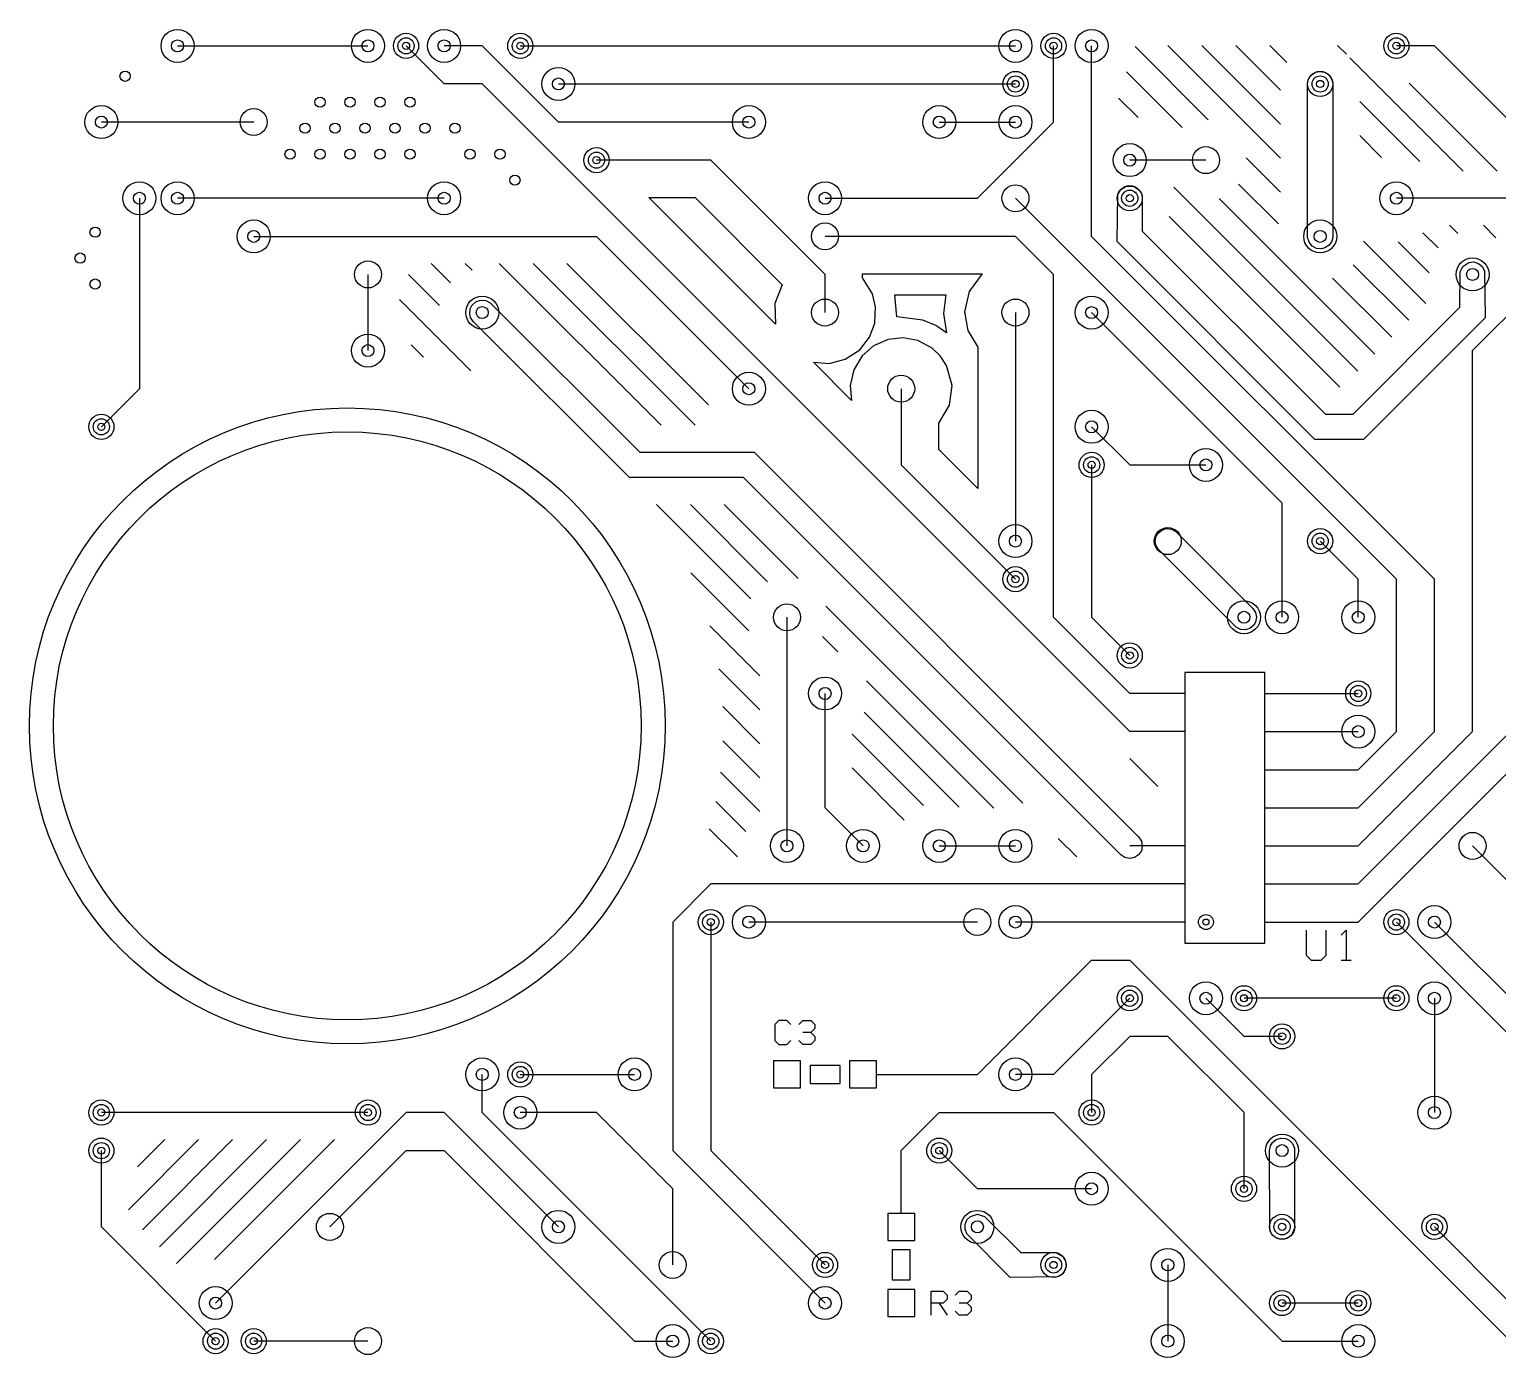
# Model space of a CAD drawing. Extents: x 8 to 285, y 7 to 52.
# Drawn here: x 7.76 to 56.72, y 7.07 to 51.35 of the extents above; entities that cross this region are included whole.
import ezdxf

# ---------------------------------------------------------------- set-up
doc = ezdxf.new("R2010")
doc.units = 0
doc.layers.add('SCORE', color=5, linetype='CONTINUOUS')

msp = doc.modelspace()

# ---------------------------------------------------------------- linework, layer by layer
at = {"layer": 'SCORE'}
for p, q in [((12.7, 50.8), (19.05, 50.8)), ((21.59, 49.53), (20.32, 50.8)), ((22.86, 50.8), (21.59, 50.8)), ((25.4, 48.26), (22.86, 50.8)), ((24.13, 50.8), (40.64, 50.8)), ((41.91, 48.26), (41.91, 50.8)), ((43.18, 44.45), (43.18, 50.8)), ((44.6293, 50.7751), (47.0671, 48.3373)), ((45.7258, 50.81), (49.481, 47.0548)), ((46.8571, 50.81), (49.4805, 48.1866)), ((47.9885, 50.81), (49.4801, 49.3184)), ((49.1199, 50.81), (49.6885, 50.2413)), ((51.3826, 50.81), (51.6735, 50.5191)), ((54.61, 50.8), (53.34, 50.8)), ((58.42, 46.99), (54.61, 50.8)), ((55.88, 40.64), (66.04, 50.8)), ((50.6393, 49.918), (50.8, 49.95)), ((50.8, 49.95), (50.9607, 49.918)), ((51.7891, 50.4035), (55.5726, 46.62)), ((22.86, 49.53), (21.59, 49.53)), ((44.45, 27.94), (22.86, 49.53)), ((25.4, 49.53), (40.64, 49.53)), ((44.3408, 49.9322), (46.1936, 48.0794)), ((50.38, 49.53), (50.412, 49.6907)), ((50.382, 44.4088), (50.38, 49.53)), ((50.412, 49.6907), (50.503, 49.827)), ((50.503, 49.827), (50.6393, 49.918)), ((50.9607, 49.918), (51.0664, 49.8547)), ((51.0664, 49.8547), (51.1704, 49.728)), ((51.1704, 49.728), (51.218, 49.5712)), ((51.218, 49.5712), (51.218, 44.4088)), ((53.7711, 49.5528), (56.704, 46.62)), ((44.0807, 49.061), (44.7295, 48.4121)), ((52.118, 48.9433), (54.1184, 46.9428)), ((15.24, 48.26), (10.16, 48.26)), ((31.75, 48.26), (25.4, 48.26)), ((38.1, 48.26), (40.64, 48.26)), ((39.37, 45.72), (41.91, 48.26)), ((52.118, 47.8119), (52.847, 47.0829)), ((48.3373, 47.0671), (49.4814, 45.923)), ((30.48, 46.99), (26.67, 46.99)), ((34.29, 43.18), (30.48, 46.99)), ((46.99, 46.99), (44.45, 46.99)), ((44.153, 46.017), (44.3281, 46.1219)), ((44.3281, 46.1219), (44.5719, 46.1219)), ((44.5719, 46.1219), (44.747, 46.017)), ((45.9203, 46.09), (52.0568, 39.9535)), ((48.0794, 46.1936), (49.4106, 44.8625)), ((11.43, 45.72), (11.43, 39.37)), ((21.59, 45.72), (12.7, 45.72)), ((28.4178, 45.74), (29.9622, 45.74)), ((32.6352, 41.5226), (28.4178, 45.74)), ((29.9622, 45.74), (32.8655, 42.8368)), ((34.29, 45.72), (39.37, 45.72)), ((53.34, 33.02), (40.64, 45.72)), ((44.03, 44.276), (44.0481, 45.8419)), ((44.0481, 45.8419), (44.153, 46.017)), ((44.747, 46.017), (44.838, 45.8807)), ((44.838, 45.8807), (44.868, 45.7612)), ((44.868, 45.7612), (44.87, 44.624)), ((47.4281, 45.7135), (52.6224, 40.5192)), ((59.69, 45.72), (53.34, 45.72)), ((45.7691, 45.1098), (51.4589, 39.42)), ((44.87, 44.624), (50.974, 38.52)), ((54.2259, 44.5726), (54.7326, 44.0659)), ((55.1099, 44.82), (55.387, 44.5429)), ((56.2412, 44.82), (56.6584, 44.4028)), ((15.24, 44.45), (26.67, 44.45)), ((26.67, 44.45), (31.75, 39.37)), ((40.64, 44.45), (34.29, 44.45)), ((41.91, 43.18), (40.64, 44.45)), ((54.61, 33.02), (43.18, 44.45)), ((50.626, 37.68), (44.03, 44.276)), ((50.4296, 44.252), (50.382, 44.4088)), ((50.5336, 44.1253), (50.4296, 44.252)), ((50.6781, 44.0481), (50.5336, 44.1253)), ((50.9607, 44.062), (50.8412, 44.032)), ((51.097, 44.153), (50.9607, 44.062)), ((51.188, 44.2893), (51.097, 44.153)), ((51.218, 44.4088), (51.188, 44.2893)), ((52.2411, 44.2947), (54.3195, 42.2163)), ((53.3955, 44.2716), (54.4316, 43.2355)), ((50.8412, 44.032), (50.6781, 44.0481)), ((55.5553, 43.4464), (55.7581, 43.5819)), ((55.7581, 43.5819), (55.9212, 43.598)), ((55.9212, 43.598), (56.078, 43.5504)), ((19.05, 43.18), (19.05, 40.64)), ((20.3993, 43.1797), (21.4302, 42.1488)), ((21.1604, 43.55), (21.8056, 42.9048)), ((22.2918, 43.55), (22.5223, 43.3195)), ((23.4232, 43.55), (28.8232, 38.15)), ((24.5545, 43.55), (29.9545, 38.15)), ((25.6859, 43.55), (30.4042, 38.8317)), ((34.29, 41.91), (34.29, 43.18)), ((35.54, 43.0615), (35.5395, 43.2)), ((35.5395, 43.2), (39.5336, 43.2)), ((39.5336, 43.2), (39.0943, 42.6167)), ((41.91, 31.75), (41.91, 43.18)), ((51.8993, 43.5051), (53.7538, 41.6506)), ((55.46, 42.084), (55.4681, 43.2619)), ((55.4681, 43.2619), (55.5553, 43.4464)), ((56.078, 43.5504), (56.2047, 43.4464)), ((56.2047, 43.4464), (56.2819, 43.3019)), ((56.2819, 43.3019), (56.3, 41.736)), ((32.8655, 42.8368), (32.618, 42.2151)), ((35.8703, 42.5354), (35.54, 43.0615)), ((39.0943, 42.6167), (38.9407, 41.937)), ((51.2125, 43.0606), (53.1881, 41.0849)), ((20.1069, 42.3408), (22.4759, 39.9717)), ((22.4581, 42.0319), (22.5108, 42.1433)), ((22.5108, 42.1433), (22.662, 42.2804)), ((22.662, 42.2804), (22.8188, 42.328)), ((22.8188, 42.328), (22.9819, 42.3119)), ((22.9819, 42.3119), (23.1264, 42.2347)), ((23.1264, 42.2347), (28.114, 37.25)), ((32.618, 42.2151), (32.6352, 41.5226)), ((35.9785, 42.1034), (35.8703, 42.5354)), ((35.9514, 41.552), (35.9785, 42.1034)), ((36.6851, 41.7651), (36.6158, 42.5)), ((36.6158, 42.5), (38.3142, 42.5)), ((38.3142, 42.5), (38.2407, 41.883)), ((22.442, 41.8688), (22.4581, 42.0319)), ((22.472, 41.7493), (22.442, 41.8688)), ((22.563, 41.613), (22.472, 41.7493)), ((37.5523, 41.6582), (36.6851, 41.7651)), ((37.9848, 41.4733), (37.5523, 41.6582)), ((38.2407, 41.883), (38.3368, 41.2373)), ((38.9407, 41.937), (39.0473, 41.3167)), ((40.64, 41.91), (40.64, 34.29)), ((49.53, 35.56), (43.18, 41.91)), ((51.896, 38.52), (55.46, 42.084)), ((56.3, 41.736), (52.244, 37.68)), ((27.766, 36.41), (22.563, 41.613)), ((35.776, 41.0851), (35.9514, 41.552)), ((38.3368, 41.2373), (37.9848, 41.4733)), ((39.0473, 41.3167), (39.39, 40.7585)), ((20.4871, 40.8292), (20.8988, 40.4175)), ((34.9652, 40.3503), (35.4476, 40.6656)), ((35.4476, 40.6656), (35.776, 41.0851)), ((35.9083, 40.7979), (35.5335, 40.4689)), ((36.3956, 41.0132), (35.9083, 40.7979)), ((36.8913, 41.0685), (36.3956, 41.0132)), ((37.3817, 40.9776), (36.8913, 41.0685)), ((37.8601, 40.7219), (37.3817, 40.9776)), ((38.1265, 40.4689), (37.8601, 40.7219)), ((39.39, 40.7585), (39.39, 36.0407)), ((55.88, 27.94), (55.88, 40.64)), ((33.9026, 40.2552), (34.4297, 40.2162)), ((35.1752, 38.9826), (33.9026, 40.2552)), ((34.4297, 40.2162), (34.9652, 40.3503)), ((35.5335, 40.4689), (35.2497, 39.9954)), ((38.3414, 40.1473), (38.1265, 40.4689)), ((38.5263, 39.4754), (38.3414, 40.1473)), ((35.2497, 39.9954), (35.1337, 39.4754)), ((11.43, 39.37), (10.16, 38.1)), ((35.1337, 39.4754), (35.1752, 38.9826)), ((36.83, 39.37), (36.83, 36.83)), ((38.4376, 38.8183), (38.5263, 39.4754)), ((38.08, 38.2185), (38.4376, 38.8183)), ((38.08, 37.3482), (38.08, 38.2185)), ((50.974, 38.52), (51.896, 38.52)), ((43.18, 38.1), (44.45, 36.83)), ((28.114, 37.25), (31.924, 37.25)), ((31.924, 37.25), (44.747, 24.427)), ((39.39, 36.0407), (38.08, 37.3482)), ((52.244, 37.68), (50.626, 37.68)), ((36.83, 36.83), (40.64, 33.02)), ((43.18, 36.83), (43.18, 31.75)), ((44.45, 36.83), (46.99, 36.83)), ((31.576, 36.41), (27.766, 36.41)), ((44.153, 23.833), (31.576, 36.41)), ((28.6694, 35.51), (31.8172, 32.3622)), ((29.8007, 35.51), (32.3753, 32.9354)), ((30.9321, 35.51), (33.3962, 33.0459)), ((49.53, 31.75), (49.53, 35.56)), ((52.07, 21.59), (66.04, 35.56)), ((45.3, 34.29), (45.332, 34.4507)), ((45.332, 34.1293), (45.3, 34.29)), ((45.332, 34.4507), (45.3953, 34.5564)), ((45.3953, 34.5564), (45.522, 34.6604)), ((45.522, 34.6604), (45.6788, 34.708)), ((45.6788, 34.708), (45.8419, 34.6919)), ((45.8419, 34.6919), (45.9864, 34.6147)), ((45.9864, 34.6147), (48.557, 32.047)), ((52.07, 33.02), (50.8, 34.29)), ((45.3953, 34.0236), (45.332, 34.1293)), ((47.9936, 31.4253), (45.3953, 34.0236)), ((29.8132, 33.2348), (31.7476, 31.3003)), ((52.07, 31.75), (52.07, 33.02)), ((53.34, 27.94), (53.34, 33.02)), ((54.61, 27.94), (54.61, 33.02)), ((34.3159, 32.1262), (40.8831, 25.559)), ((48.557, 32.047), (48.648, 31.9107)), ((48.648, 31.9107), (48.68, 31.75)), ((30.4469, 31.4697), (32.12, 29.7966)), ((33.02, 31.75), (33.02, 24.13)), ((44.45, 29.21), (41.91, 31.75)), ((43.18, 31.75), (44.45, 30.48)), ((48.1381, 31.3481), (47.9936, 31.4253)), ((48.3012, 31.332), (48.1381, 31.3481)), ((48.458, 31.3796), (48.3012, 31.332)), ((48.5847, 31.4836), (48.458, 31.3796)), ((48.648, 31.5893), (48.5847, 31.4836)), ((48.68, 31.75), (48.648, 31.5893)), ((34.2054, 31.1053), (34.7152, 30.5956)), ((30.7508, 30.0344), (32.12, 28.6653)), ((48.9585, 29.9085), (46.2915, 29.9085)), ((46.2915, 29.9085), (46.2915, 20.8915)), ((48.9585, 20.8915), (48.9585, 29.9085)), ((35.6756, 29.6352), (39.9217, 25.3891)), ((34.29, 25.4), (34.29, 29.21)), ((46.2915, 29.21), (44.45, 29.21)), ((48.9585, 29.21), (50.8, 29.21)), ((50.8, 29.21), (52.07, 29.21)), ((30.8796, 28.7743), (32.12, 27.5339)), ((35.5966, 28.5828), (38.7575, 25.4219)), ((46.2915, 27.94), (44.45, 27.94)), ((48.9585, 27.94), (50.8, 27.94)), ((50.8, 27.94), (52.07, 27.94)), ((52.07, 22.86), (57.15, 27.94)), ((52.07, 24.13), (55.88, 27.94)), ((52.07, 25.4), (54.61, 27.94)), ((52.07, 26.67), (53.34, 27.94)), ((30.887, 27.6355), (32.12, 26.4025)), ((35.19, 27.858), (37.5691, 25.4789)), ((44.4587, 27.04), (45.3915, 26.1072)), ((30.8044, 26.5867), (32.12, 25.2711)), ((35.19, 26.7266), (36.9305, 24.9861)), ((48.9585, 26.67), (50.8, 26.67)), ((50.8, 26.67), (52.07, 26.67)), ((30.6517, 25.608), (31.6517, 24.608)), ((35.56, 24.13), (34.29, 25.4)), ((48.9585, 25.4), (50.8, 25.4)), ((50.8, 25.4), (52.07, 25.4)), ((30.4251, 24.7033), (31.3675, 23.7609)), ((38.1, 24.13), (40.64, 24.13)), ((42.069, 24.3731), (42.6821, 23.76)), ((46.2915, 24.13), (44.45, 24.13)), ((44.747, 24.427), (44.838, 24.2907)), ((44.838, 24.2907), (44.87, 24.13)), ((44.87, 24.13), (44.838, 23.9693)), ((48.9585, 24.13), (50.8, 24.13)), ((50.8, 24.13), (52.07, 24.13)), ((62.23, 17.78), (55.88, 24.13)), ((44.2893, 23.742), (44.153, 23.833)), ((44.45, 23.71), (44.2893, 23.742)), ((44.6107, 23.742), (44.45, 23.71)), ((44.747, 23.833), (44.6107, 23.742)), ((44.838, 23.9693), (44.747, 23.833)), ((30.48, 22.86), (29.21, 21.59)), ((44.45, 22.86), (30.48, 22.86)), ((46.2915, 22.86), (44.45, 22.86)), ((48.9585, 22.86), (50.8, 22.86)), ((50.8, 22.86), (52.07, 22.86)), ((29.21, 21.59), (29.21, 13.97)), ((30.48, 21.59), (30.48, 13.97)), ((39.37, 21.59), (31.75, 21.59)), ((44.45, 21.59), (40.64, 21.59)), ((46.2915, 21.59), (44.45, 21.59)), ((48.9585, 21.59), (50.8, 21.59)), ((50.8, 21.59), (52.07, 21.59)), ((60.96, 13.97), (53.34, 21.59)), ((60.96, 15.24), (54.61, 21.59)), ((50.33, 21.32), (50.33, 20.4867)), ((50.9967, 20.4867), (50.9967, 21.32)), ((51.4967, 21.1533), (51.6633, 21.32)), ((51.6633, 21.32), (51.6633, 20.32)), ((46.2915, 20.8915), (48.9585, 20.8915)), ((39.37, 16.51), (43.18, 20.32)), ((43.18, 20.32), (44.45, 20.32)), ((44.45, 20.32), (57.15, 7.62)), ((50.33, 20.4867), (50.4967, 20.32)), ((50.4967, 20.32), (50.83, 20.32)), ((50.83, 20.32), (50.9967, 20.4867)), ((51.4967, 20.32), (51.83, 20.32)), ((44.45, 19.05), (41.91, 16.51)), ((48.26, 17.78), (46.99, 19.05)), ((53.34, 19.05), (48.26, 19.05)), ((54.61, 19.05), (54.61, 15.24)), ((32.7533, 18.31), (32.62, 18.1767)), ((32.62, 18.1767), (32.62, 17.6433)), ((33.02, 18.31), (32.7533, 18.31)), ((33.1533, 18.1767), (33.02, 18.31)), ((33.42, 18.1767), (33.5533, 18.31)), ((33.5533, 18.31), (33.82, 18.31)), ((33.82, 18.31), (33.9533, 18.1767)), ((33.9533, 18.1767), (33.9533, 18.0433)), ((32.62, 17.6433), (32.7533, 17.51)), ((33.02, 17.51), (33.1533, 17.6433)), ((33.5533, 17.51), (33.42, 17.6433)), ((33.82, 17.91), (33.5533, 17.91)), ((33.9533, 18.0433), (33.82, 17.91)), ((33.82, 17.91), (33.9533, 17.7767)), ((33.9533, 17.6433), (33.82, 17.51)), ((33.9533, 17.7767), (33.9533, 17.6433)), ((44.45, 17.78), (43.18, 16.51)), ((45.72, 17.78), (44.45, 17.78)), ((48.26, 15.24), (45.72, 17.78)), ((49.53, 17.78), (48.26, 17.78)), ((32.7533, 17.51), (33.02, 17.51)), ((33.82, 17.51), (33.5533, 17.51)), ((33.47, 16.96), (32.57, 16.96)), ((32.57, 16.96), (32.57, 16.06)), ((33.47, 16.06), (33.47, 16.96)), ((34.79, 16.81), (33.79, 16.81)), ((33.79, 16.81), (33.79, 16.21)), ((34.79, 16.21), (34.79, 16.81)), ((36.01, 16.96), (35.11, 16.96)), ((35.11, 16.96), (35.11, 16.06)), ((36.01, 16.06), (36.01, 16.96)), ((22.86, 15.24), (22.86, 16.51)), ((24.13, 16.51), (27.94, 16.51)), ((33.79, 16.21), (34.79, 16.21)), ((36.01, 16.51), (38.1, 16.51)), ((38.1, 16.51), (39.37, 16.51)), ((41.91, 16.51), (40.64, 16.51)), ((43.18, 16.51), (43.18, 15.24)), ((32.57, 16.06), (33.47, 16.06)), ((35.11, 16.06), (36.01, 16.06)), ((19.05, 15.24), (10.16, 15.24)), ((20.32, 15.24), (13.97, 8.89)), ((21.59, 15.24), (20.32, 15.24)), ((25.4, 11.43), (21.59, 15.24)), ((30.48, 7.62), (22.86, 15.24)), ((26.67, 15.24), (24.13, 15.24)), ((29.21, 12.7), (26.67, 15.24)), ((36.83, 13.97), (38.1, 15.24)), ((38.1, 15.24), (41.91, 15.24)), ((41.91, 15.24), (49.53, 7.62)), ((48.26, 12.7), (48.26, 15.24)), ((11.06, 11.996), (13.404, 14.34)), ((11.3652, 13.4326), (12.2726, 14.34)), ((11.5296, 11.3343), (14.5354, 14.34)), ((12.0959, 10.7691), (15.6667, 14.34)), ((12.6621, 10.204), (16.7981, 14.34)), ((13.9285, 10.339), (17.9295, 14.34)), ((49.142, 14.1307), (49.2053, 14.2364)), ((49.2053, 14.2364), (49.332, 14.3404)), ((49.332, 14.3404), (49.4888, 14.388)), ((49.4888, 14.388), (49.6519, 14.3719)), ((49.6519, 14.3719), (49.7633, 14.3192)), ((49.7633, 14.3192), (49.8792, 14.2033)), ((49.8792, 14.2033), (49.9419, 14.0519)), ((10.16, 11.43), (10.16, 13.97)), ((17.78, 11.43), (20.32, 13.97)), ((20.32, 13.97), (21.59, 13.97)), ((21.59, 13.97), (27.94, 7.62)), ((29.21, 13.97), (34.29, 8.89)), ((30.48, 13.97), (34.29, 10.16)), ((36.83, 11.88), (36.83, 13.97)), ((39.37, 12.7), (38.1, 13.97)), ((49.11, 13.97), (49.142, 14.1307)), ((49.1181, 11.3481), (49.11, 13.97)), ((49.9419, 14.0519), (49.948, 11.3888)), ((29.21, 10.16), (29.21, 12.7)), ((43.18, 12.7), (39.37, 12.7)), ((37.28, 11.88), (36.38, 11.88)), ((36.38, 11.88), (36.38, 10.98)), ((37.28, 10.98), (37.28, 11.88)), ((39.0208, 11.6633), (39.1367, 11.7792)), ((39.1367, 11.7792), (39.37, 11.85)), ((39.37, 11.85), (39.6033, 11.7792)), ((39.6033, 11.7792), (40.814, 10.58)), ((13.97, 7.62), (10.16, 11.43)), ((38.9581, 11.5119), (39.0208, 11.6633)), ((38.9581, 11.3481), (38.9581, 11.5119)), ((39.0208, 11.1967), (38.9581, 11.3481)), ((49.1808, 11.1967), (49.1181, 11.3481)), ((49.948, 11.3888), (49.8547, 11.1636)), ((54.61, 11.43), (57.15, 8.89)), ((36.38, 10.98), (37.28, 10.98)), ((40.466, 9.74), (39.0208, 11.1967)), ((49.2967, 11.0808), (49.1808, 11.1967)), ((49.4481, 11.0181), (49.2967, 11.0808)), ((49.6119, 11.0181), (49.4481, 11.0181)), ((49.7633, 11.0808), (49.6119, 11.0181)), ((49.8547, 11.1636), (49.7633, 11.0808)), ((37.13, 10.66), (36.53, 10.66)), ((36.53, 10.66), (36.53, 9.66)), ((37.13, 9.66), (37.13, 10.66)), ((40.814, 10.58), (41.9919, 10.5719)), ((41.9919, 10.5719), (42.207, 10.457)), ((42.207, 10.457), (42.3119, 10.2819)), ((42.3119, 10.2819), (42.328, 10.1188)), ((42.1764, 9.8353), (42.0319, 9.7581)), ((42.2804, 9.962), (42.1764, 9.8353)), ((42.328, 10.1188), (42.2804, 9.962)), ((45.72, 10.16), (45.72, 7.62)), ((37.28, 9.34), (36.38, 9.34)), ((36.38, 9.34), (36.38, 8.44)), ((36.53, 9.66), (37.13, 9.66)), ((37.28, 8.44), (37.28, 9.34)), ((42.0319, 9.7581), (40.466, 9.74)), ((37.83, 8.49), (37.83, 9.29)), ((37.83, 9.29), (38.23, 9.29)), ((38.23, 8.89), (37.83, 8.89)), ((38.0967, 8.89), (38.3633, 8.49)), ((38.23, 9.29), (38.3633, 9.1567)), ((38.3633, 9.0233), (38.23, 8.89)), ((38.3633, 9.1567), (38.3633, 9.0233)), ((38.63, 9.1567), (38.7633, 9.29)), ((38.7633, 9.29), (39.03, 9.29)), ((39.03, 8.89), (38.7633, 8.89)), ((39.03, 9.29), (39.1633, 9.1567)), ((39.1633, 9.0233), (39.03, 8.89)), ((39.03, 8.89), (39.1633, 8.7567)), ((39.1633, 9.1567), (39.1633, 9.0233)), ((52.07, 8.89), (49.53, 8.89)), ((36.38, 8.44), (37.28, 8.44)), ((38.7633, 8.49), (38.63, 8.6233)), ((39.03, 8.49), (38.7633, 8.49)), ((39.1633, 8.6233), (39.03, 8.49)), ((39.1633, 8.7567), (39.1633, 8.6233)), ((19.05, 7.62), (15.24, 7.62)), ((27.94, 7.62), (29.21, 7.62)), ((49.53, 7.62), (52.07, 7.62))]:
    msp.add_line(p, q, dxfattribs=at)
for centre, radius in [((12.7, 50.8), 0.55), ((12.7, 50.8), 0.2), ((19.05, 50.8), 0.55), ((19.05, 50.8), 0.2), ((20.32, 50.8), 0.42), ((20.32, 50.8), 0.27), ((20.32, 50.8), 0.12), ((21.59, 50.8), 0.55), ((21.59, 50.8), 0.2), ((24.13, 50.8), 0.42), ((24.13, 50.8), 0.27), ((24.13, 50.8), 0.12), ((40.64, 50.8), 0.55), ((40.64, 50.8), 0.2), ((41.91, 50.8), 0.42), ((41.91, 50.8), 0.27), ((41.91, 50.8), 0.12), ((43.18, 50.8), 0.55), ((43.18, 50.8), 0.2), ((53.34, 50.8), 0.42), ((53.34, 50.8), 0.27), ((53.34, 50.8), 0.12), ((10.9515, 49.7875), 0.17), ((25.4, 49.53), 0.55), ((40.64, 49.53), 0.42), ((50.8, 49.53), 0.42), ((25.4, 49.53), 0.2), ((40.64, 49.53), 0.27), ((40.64, 49.53), 0.12), ((50.8, 49.53), 0.27), ((50.8, 49.53), 0.12), ((17.4515, 48.9215), 0.17), ((18.4515, 48.9215), 0.17), ((19.4515, 48.9215), 0.17), ((20.4515, 48.9215), 0.17), ((10.16, 48.26), 0.55), ((15.24, 48.26), 0.45), ((31.75, 48.26), 0.55), ((38.1, 48.26), 0.55), ((40.64, 48.26), 0.55), ((10.16, 48.26), 0.2), ((16.9515, 48.0555), 0.17), ((17.9515, 48.0555), 0.17), ((18.9515, 48.0555), 0.17), ((19.9515, 48.0555), 0.17), ((20.9515, 48.0555), 0.17), ((21.9515, 48.0555), 0.17), ((31.75, 48.26), 0.2), ((38.1, 48.26), 0.2), ((40.64, 48.26), 0.2), ((44.45, 46.99), 0.55), ((16.4515, 47.1895), 0.17), ((17.4515, 47.1895), 0.17), ((18.4515, 47.1895), 0.17), ((19.4515, 47.1895), 0.17), ((20.4515, 47.1895), 0.17), ((22.4515, 47.1895), 0.17), ((23.4515, 47.1895), 0.17), ((26.67, 46.99), 0.42), ((26.67, 46.99), 0.27), ((26.67, 46.99), 0.12), ((44.45, 46.99), 0.2), ((46.99, 46.99), 0.45), ((11.43, 45.72), 0.55), ((12.7, 45.72), 0.55), ((21.59, 45.72), 0.55), ((23.9515, 46.3235), 0.17), ((34.29, 45.72), 0.55), ((40.64, 45.72), 0.45), ((44.45, 45.72), 0.42), ((53.34, 45.72), 0.55), ((11.43, 45.72), 0.2), ((12.7, 45.72), 0.2), ((21.59, 45.72), 0.2), ((34.29, 45.72), 0.2), ((44.45, 45.72), 0.27), ((44.45, 45.72), 0.12), ((53.34, 45.72), 0.2), ((9.9515, 44.5915), 0.17), ((15.24, 44.45), 0.55), ((15.24, 44.45), 0.2), ((34.29, 44.45), 0.45), ((50.8, 44.45), 0.55), ((50.8, 44.45), 0.2), ((9.4515, 43.7255), 0.17), ((19.05, 43.18), 0.45), ((55.88, 43.18), 0.55), ((55.88, 43.18), 0.2), ((9.9515, 42.8595), 0.17), ((22.86, 41.91), 0.55), ((22.86, 41.91), 0.2), ((34.29, 41.91), 0.45), ((40.64, 41.91), 0.45), ((43.18, 41.91), 0.55), ((43.18, 41.91), 0.2), ((19.05, 40.64), 0.55), ((19.05, 40.64), 0.2), ((31.75, 39.37), 0.55), ((36.83, 39.37), 0.45), ((31.75, 39.37), 0.2), ((18.36, 28.13), 10.6), ((10.16, 38.1), 0.42), ((10.16, 38.1), 0.27), ((10.16, 38.1), 0.12), ((43.18, 38.1), 0.55), ((43.18, 38.1), 0.2), ((18.36, 28.13), 9.8), ((43.18, 36.83), 0.42), ((46.99, 36.83), 0.55), ((43.18, 36.83), 0.27), ((43.18, 36.83), 0.12), ((46.99, 36.83), 0.2), ((40.64, 34.29), 0.55), ((40.64, 34.29), 0.2), ((45.72, 34.29), 0.45), ((50.8, 34.29), 0.42), ((50.8, 34.29), 0.27), ((50.8, 34.29), 0.12), ((40.64, 33.02), 0.42), ((40.64, 33.02), 0.27), ((40.64, 33.02), 0.12), ((33.02, 31.75), 0.45), ((48.26, 31.75), 0.55), ((48.26, 31.75), 0.2), ((49.53, 31.75), 0.55), ((49.53, 31.75), 0.2), ((52.07, 31.75), 0.55), ((52.07, 31.75), 0.2), ((44.45, 30.48), 0.42), ((44.45, 30.48), 0.27), ((44.45, 30.48), 0.12), ((34.29, 29.21), 0.55), ((34.29, 29.21), 0.2), ((52.07, 29.21), 0.42), ((52.07, 29.21), 0.27), ((52.07, 29.21), 0.12), ((52.07, 27.94), 0.55), ((52.07, 27.94), 0.2), ((33.02, 24.13), 0.55), ((35.56, 24.13), 0.55), ((38.1, 24.13), 0.55), ((40.64, 24.13), 0.55), ((55.88, 24.13), 0.45), ((33.02, 24.13), 0.2), ((35.56, 24.13), 0.2), ((38.1, 24.13), 0.2), ((40.64, 24.13), 0.2), ((31.75, 21.59), 0.55), ((39.37, 21.59), 0.45), ((40.64, 21.59), 0.55), ((54.61, 21.59), 0.55), ((30.48, 21.59), 0.42), ((30.48, 21.59), 0.27), ((30.48, 21.59), 0.12), ((31.75, 21.59), 0.2), ((40.64, 21.59), 0.2), ((46.9915, 21.5915), 0.25), ((46.9915, 21.5915), 0.1), ((53.34, 21.59), 0.42), ((53.34, 21.59), 0.27), ((53.34, 21.59), 0.12), ((54.61, 21.59), 0.2), ((46.99, 19.05), 0.55), ((54.61, 19.05), 0.55), ((44.45, 19.05), 0.42), ((44.45, 19.05), 0.27), ((44.45, 19.05), 0.12), ((46.99, 19.05), 0.2), ((48.26, 19.05), 0.42), ((48.26, 19.05), 0.27), ((48.26, 19.05), 0.12), ((53.34, 19.05), 0.42), ((53.34, 19.05), 0.27), ((53.34, 19.05), 0.12), ((54.61, 19.05), 0.2), ((49.53, 17.78), 0.42), ((49.53, 17.78), 0.27), ((49.53, 17.78), 0.12), ((22.86, 16.51), 0.55), ((22.86, 16.51), 0.2), ((24.13, 16.51), 0.42), ((24.13, 16.51), 0.27), ((27.94, 16.51), 0.55), ((27.94, 16.51), 0.2), ((40.64, 16.51), 0.55), ((40.64, 16.51), 0.2), ((24.13, 16.51), 0.12), ((24.13, 15.24), 0.55), ((54.61, 15.24), 0.55), ((10.16, 15.24), 0.42), ((10.16, 15.24), 0.27), ((10.16, 15.24), 0.12), ((19.05, 15.24), 0.42), ((19.05, 15.24), 0.27), ((19.05, 15.24), 0.12), ((24.13, 15.24), 0.2), ((43.18, 15.24), 0.42), ((43.18, 15.24), 0.27), ((43.18, 15.24), 0.12), ((54.61, 15.24), 0.2), ((10.16, 13.97), 0.42), ((10.16, 13.97), 0.27), ((38.1, 13.97), 0.42), ((38.1, 13.97), 0.27), ((49.53, 13.97), 0.55), ((10.16, 13.97), 0.12), ((38.1, 13.97), 0.12), ((49.53, 13.97), 0.2), ((43.18, 12.7), 0.55), ((43.18, 12.7), 0.2), ((48.26, 12.7), 0.42), ((48.26, 12.7), 0.27), ((48.26, 12.7), 0.12), ((17.78, 11.43), 0.45), ((25.4, 11.43), 0.55), ((39.37, 11.43), 0.55), ((49.53, 11.43), 0.42), ((54.61, 11.43), 0.42), ((25.4, 11.43), 0.2), ((39.37, 11.43), 0.2), ((49.53, 11.43), 0.27), ((49.53, 11.43), 0.12), ((54.61, 11.43), 0.27), ((54.61, 11.43), 0.12), ((29.21, 10.16), 0.45), ((34.29, 10.16), 0.42), ((34.29, 10.16), 0.27), ((41.91, 10.16), 0.42), ((41.91, 10.16), 0.27), ((45.72, 10.16), 0.55), ((45.72, 10.16), 0.2), ((34.29, 10.16), 0.12), ((41.91, 10.16), 0.12), ((13.97, 8.89), 0.55), ((34.29, 8.89), 0.55), ((49.53, 8.89), 0.42), ((52.07, 8.89), 0.42), ((13.97, 8.89), 0.2), ((34.29, 8.89), 0.2), ((49.53, 8.89), 0.27), ((49.53, 8.89), 0.12), ((52.07, 8.89), 0.27), ((52.07, 8.89), 0.12), ((13.97, 7.62), 0.42), ((13.97, 7.62), 0.27), ((15.24, 7.62), 0.42), ((15.24, 7.62), 0.27), ((19.05, 7.62), 0.45), ((29.21, 7.62), 0.55), ((30.48, 7.62), 0.42), ((30.48, 7.62), 0.27), ((45.72, 7.62), 0.55), ((52.07, 7.62), 0.55), ((13.97, 7.62), 0.12), ((15.24, 7.62), 0.12), ((29.21, 7.62), 0.2), ((30.48, 7.62), 0.12), ((45.72, 7.62), 0.2), ((52.07, 7.62), 0.2)]:
    msp.add_circle(centre, radius, dxfattribs=at)

doc.saveas('drawing.dxf')
